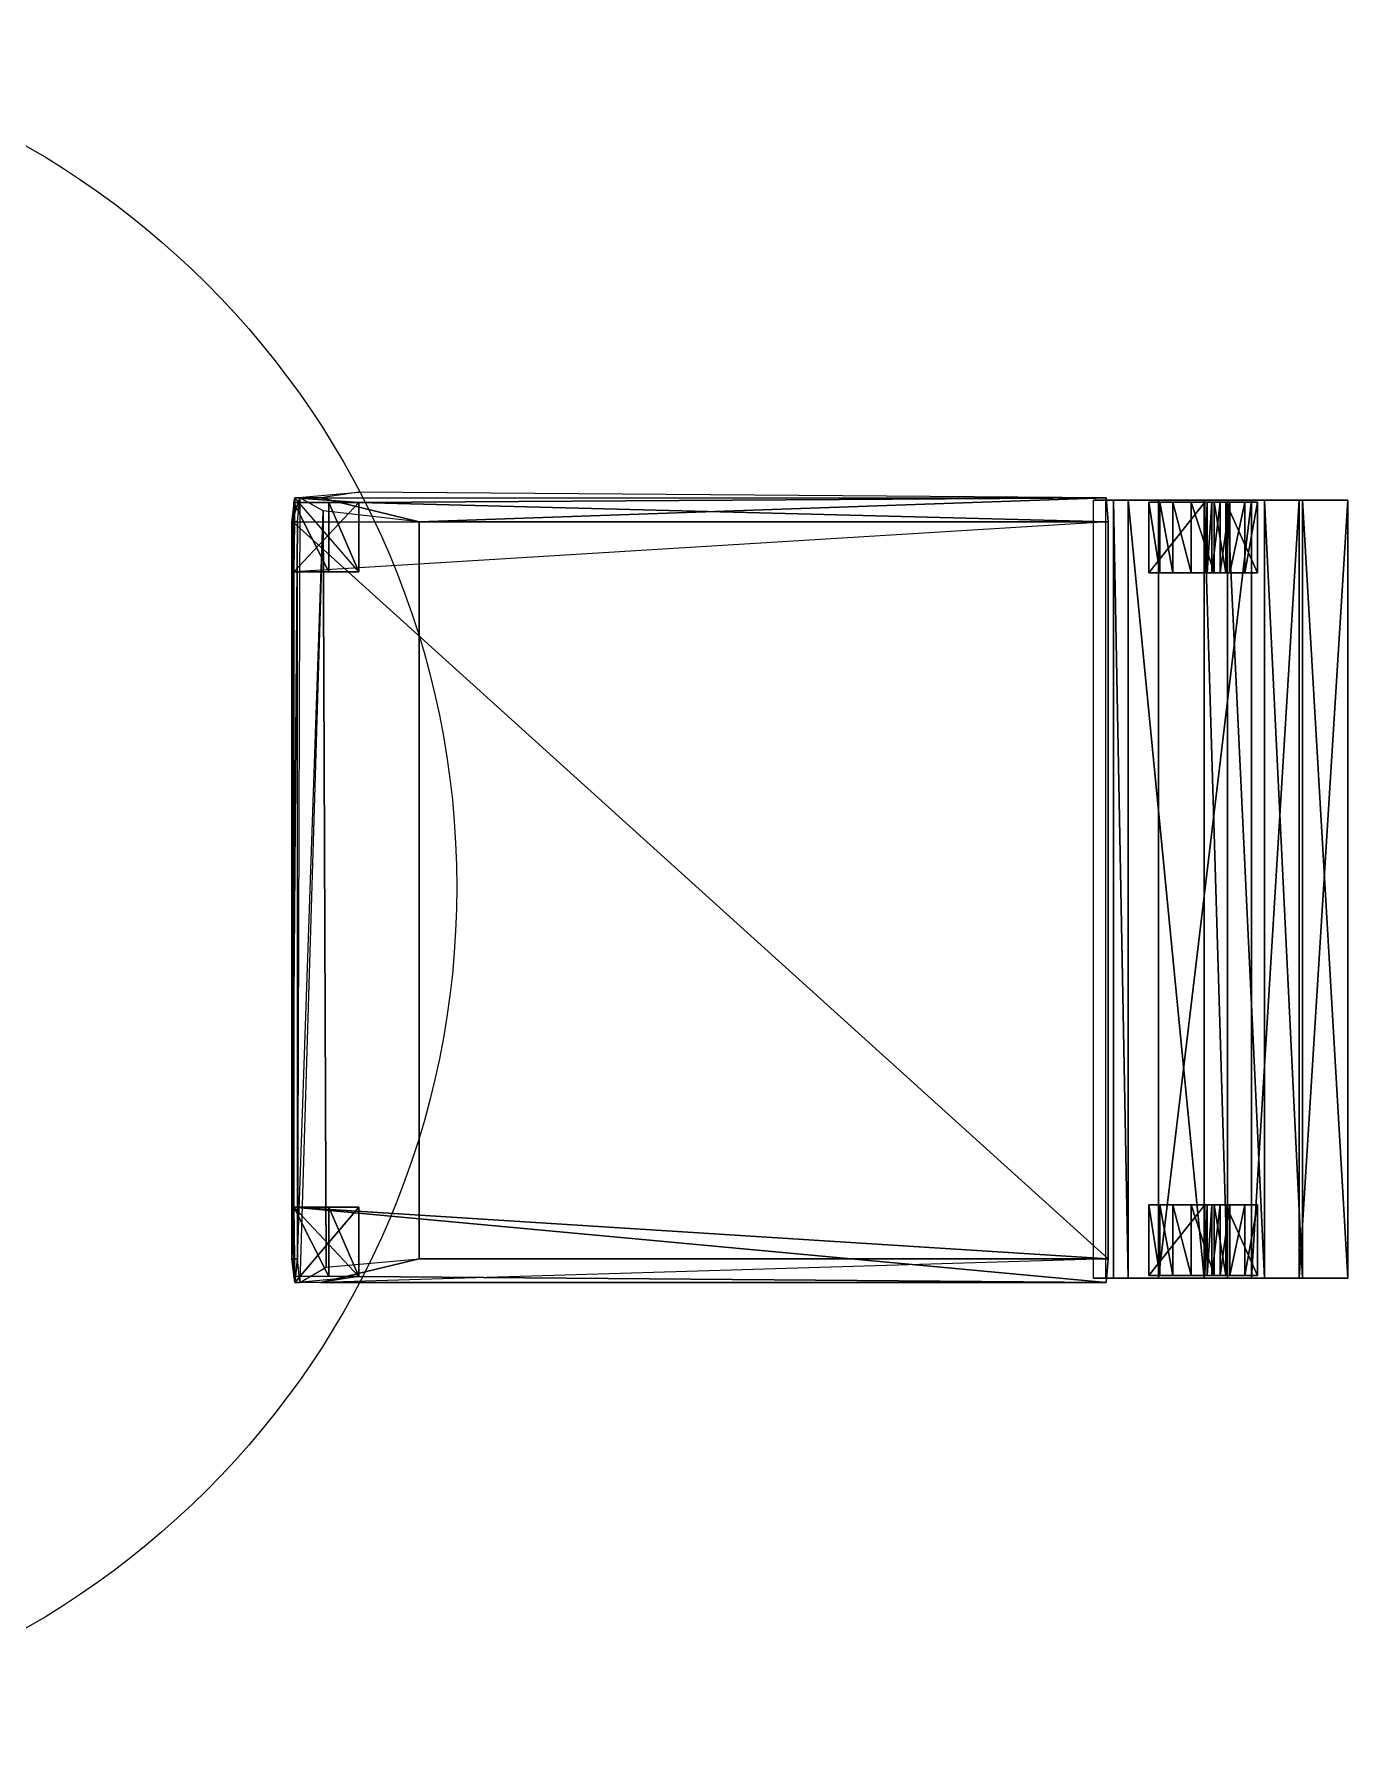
# Model space of a CAD drawing. Extents: x -0.05 to 1.99, y -0.84 to 1.21.
# Drawn here: x 1.222 to 1.992, y -0.315 to 0.685 of the extents above; entities that cross this region are included whole.
import ezdxf

# ---------------------------------------------------------------- set-up
doc = ezdxf.new("R2010")
doc.units = 0
doc.header["$LTSCALE"] = 10
doc.header["$MEASUREMENT"] = 0
for name, color, linetype in [('STUHL_HOLZ', 5, 'CONTINUOUS'), ('STUHL_STOFF', 7, 'CONTINUOUS'), ('TISCH', 9, 'CONTINUOUS')]:
    doc.layers.add(name, color=color, linetype=linetype)

msp = doc.modelspace()

# ---------------------------------------------------------------- linework, layer by layer
at = {"layer": 'STUHL_HOLZ', "color": 7}
for points in [[(1.3944, 0.4109, 0), (1.374, 0.4109, 0), (1.3745, 0.4135, 0.3626), (1.4121, 0.4109, 0.3626), (1.3944, 0.4109, 0.0009)], [(1.3944, 0.3702, 0.0009), (1.4121, 0.3702, 0.3626), (1.374, 0.3702, 0.3626), (1.374, 0.3702, 0), (1.3944, 0.3702, 0)], [(1.9079, -0.001, 0.3637), (1.9092, -0.001, 0.3304), (1.912, -0.001, 0.2553), (1.9169, -0.001, 0.1859), (1.9226, -0.001, 0.1166), (1.9313, -0.001, 0.0492), (1.9388, -0.001, 0.0004), (1.9203, -0.001, 0.0003), (1.9133, -0.001, 0.0306), (1.8998, -0.001, 0.101), (1.8892, -0.001, 0.1761), (1.8815, -0.001, 0.2609), (1.875, -0.001, 0.3636)]]:
    msp.add_polyline3d(points, close=True, dxfattribs=at)
for points in [[(1.3745, 0.4135, 0.3626), (1.4121, 0.4109, 0.3626), (1.3944, 0.4109), (1.374, 0.4109)], [(1.374, 0.3702), (1.3944, 0.3702), (1.4121, 0.3702, 0.3626), (1.3745, 0.4135, 0.3626)], [(1.374, 0.3702), (1.374, 0.3702, 0.3626), (1.3745, 0.4135, 0.3626)], [(1.374, 0.3702), (1.3745, 0.4135, 0.3626), (1.374, 0.4109)], [(1.3944, 0.3702), (1.374, 0.4109), (1.3944, 0.4109)], [(1.3944, 0.3702), (1.374, 0.3702), (1.374, 0.4109)], [(1.8513, 0.3995, 0.3619), (1.374, 0.3702, 0.3626), (1.4121, 0.4109, 0.3626)], [(1.374, 0.3702, 0.3626), (1.4121, 0.3702, 0.3626), (1.4121, 0.4109, 0.3626)], [(1.4121, 0.3702, 0.3626), (1.3944, 0.4109, 0.0009), (1.4121, 0.4109, 0.3626)], [(1.4121, 0.3702, 0.3626), (1.3944, 0.3702, 0.0009), (1.3944, 0.4109, 0.0009)], [(1.3944, 0.3702, 0.0009), (1.3944, 0.4109), (1.3944, 0.4109, 0.0009)], [(1.3944, 0.3702, 0.0009), (1.3944, 0.3702), (1.3944, 0.4109)], [(1.8513, 0.3995, 0.3619), (1.4121, 0.4109, 0.3626), (1.8501, 0.4135, 0.3632)], [(1.9076, -0.0439, 0.3608), (1.8629, 0.4121, 0.362), (1.9076, 0.4121, 0.3608)], [(1.9076, -0.0439, 0.3608), (1.8629, -0.0439, 0.362), (1.8629, 0.4121, 0.362)], [(1.8815, 0.3696, 0.2609), (1.875, 0.411, 0.3636), (1.8815, 0.411, 0.2609)], [(1.8815, 0.3696, 0.2609), (1.875, 0.3696, 0.3636), (1.875, 0.411, 0.3636)], [(1.9079, 0.411, 0.3637), (1.875, 0.411, 0.3636), (1.8815, 0.411, 0.2609), (1.912, 0.411, 0.2553)], [(1.875, 0.3696, 0.3636), (1.9079, 0.411, 0.3637), (1.875, 0.411, 0.3636)], [(1.875, 0.3696, 0.3636), (1.9079, 0.3696, 0.3637), (1.9079, 0.411, 0.3637)], [(1.8892, 0.3696, 0.1761), (1.8815, 0.411, 0.2609), (1.8892, 0.411, 0.1761)], [(1.8892, 0.3696, 0.1761), (1.8815, 0.3696, 0.2609), (1.8815, 0.411, 0.2609)], [(1.8815, 0.411, 0.2609), (1.912, 0.411, 0.2553), (1.9169, 0.411, 0.1859), (1.8892, 0.411, 0.1761)], [(1.9169, 0.411, 0.1859), (1.8892, 0.411, 0.1761), (1.8998, 0.411, 0.101), (1.9226, 0.411, 0.1166)], [(1.8998, 0.3696, 0.101), (1.8892, 0.411, 0.1761), (1.8998, 0.411, 0.101)], [(1.8998, 0.3696, 0.101), (1.8892, 0.3696, 0.1761), (1.8892, 0.411, 0.1761)], [(1.8998, 0.411, 0.101), (1.9226, 0.411, 0.1166), (1.9313, 0.411, 0.0492), (1.9133, 0.411, 0.0306)], [(1.9133, 0.3696, 0.0306), (1.8998, 0.411, 0.101), (1.9133, 0.411, 0.0306)], [(1.9133, 0.3696, 0.0306), (1.8998, 0.3696, 0.101), (1.8998, 0.411, 0.101)], [(1.9079, 0.3696, 0.3637), (1.9092, 0.411, 0.3304), (1.9079, 0.411, 0.3637)], [(1.9079, 0.3696, 0.3637), (1.9092, 0.3696, 0.3304), (1.9092, 0.411, 0.3304)], [(1.9092, 0.3696, 0.3304), (1.912, 0.411, 0.2553), (1.9092, 0.411, 0.3304)], [(1.9092, 0.3696, 0.3304), (1.912, 0.3696, 0.2553), (1.912, 0.411, 0.2553)], [(1.912, 0.3696, 0.2553), (1.9169, 0.411, 0.1859), (1.912, 0.411, 0.2553)], [(1.912, 0.3696, 0.2553), (1.9169, 0.3696, 0.1859), (1.9169, 0.411, 0.1859)], [(1.9203, 0.3696, 0.0003), (1.9133, 0.411, 0.0306), (1.9203, 0.411, 0.0003)], [(1.9203, 0.3696, 0.0003), (1.9133, 0.3696, 0.0306), (1.9133, 0.411, 0.0306)], [(1.9313, 0.411, 0.0492), (1.9133, 0.411, 0.0306), (1.9203, 0.411, 0.0003), (1.9388, 0.411, 0.0004)], [(1.9169, 0.3696, 0.1859), (1.9226, 0.411, 0.1166), (1.9169, 0.411, 0.1859)], [(1.9169, 0.3696, 0.1859), (1.9226, 0.3696, 0.1166), (1.9226, 0.411, 0.1166)], [(1.9388, 0.3696, 0.0004), (1.9203, 0.411, 0.0003), (1.9388, 0.411, 0.0004)], [(1.9388, 0.3696, 0.0004), (1.9203, 0.3696, 0.0003), (1.9203, 0.411, 0.0003)], [(1.9226, 0.3696, 0.1166), (1.9313, 0.411, 0.0492), (1.9226, 0.411, 0.1166)], [(1.9226, 0.3696, 0.1166), (1.9313, 0.3696, 0.0492), (1.9313, 0.411, 0.0492)], [(1.9313, 0.3696, 0.0492), (1.9388, 0.411, 0.0004), (1.9313, 0.411, 0.0492)], [(1.9313, 0.3696, 0.0492), (1.9388, 0.3696, 0.0004), (1.9388, 0.411, 0.0004)], [(1.8513, -0.0325, 0.3619), (1.3733, 0.3995, 0.3619), (1.8513, 0.3995, 0.3619)], [(1.8513, -0.0325, 0.3619), (1.374, -0.0023, 0.3626), (1.3733, 0.3995, 0.3619)], [(1.8815, 0.3696, 0.2609), (1.912, 0.3696, 0.2553), (1.9079, 0.3696, 0.3637), (1.875, 0.3696, 0.3636)], [(1.9169, 0.3696, 0.1859), (1.8892, 0.3696, 0.1761), (1.8815, 0.3696, 0.2609), (1.912, 0.3696, 0.2553)], [(1.8998, 0.3696, 0.101), (1.9226, 0.3696, 0.1166), (1.9169, 0.3696, 0.1859), (1.8892, 0.3696, 0.1761)], [(1.9313, 0.3696, 0.0492), (1.9133, 0.3696, 0.0306), (1.8998, 0.3696, 0.101), (1.9226, 0.3696, 0.1166)], [(1.9203, 0.3696, 0.0003), (1.9388, 0.3696, 0.0004), (1.9313, 0.3696, 0.0492), (1.9133, 0.3696, 0.0306)], [(1.374, -0.043), (1.374, -0.0023, 0.3626), (1.374, -0.0023)], [(1.374, -0.0023, 0.3626), (1.4121, -0.0023, 0.3626), (1.3944, -0.0023, 0.0009), (1.374, -0.0023)], [(1.374, -0.043), (1.3745, -0.0464, 0.3626), (1.374, -0.0023, 0.3626)], [(1.3944, -0.043), (1.374, -0.0023), (1.3944, -0.0023)], [(1.3944, -0.043), (1.374, -0.043), (1.374, -0.0023)], [(1.8501, -0.0464, 0.3632), (1.374, -0.0023, 0.3626), (1.8513, -0.0325, 0.3619)], [(1.8501, -0.0464, 0.3632), (1.4121, -0.043, 0.3626), (1.374, -0.0023, 0.3626)], [(1.4121, -0.043, 0.3626), (1.3944, -0.0023, 0.0009), (1.4121, -0.0023, 0.3626)], [(1.4121, -0.043, 0.3626), (1.3944, -0.043, 0.0009), (1.3944, -0.0023, 0.0009)], [(1.3944, -0.043, 0.0009), (1.3944, -0.0023), (1.3944, -0.0023, 0.0009)], [(1.3944, -0.043, 0.0009), (1.3944, -0.043), (1.3944, -0.0023)], [(1.8815, -0.0423, 0.2609), (1.875, -0.001, 0.3636), (1.8815, -0.001, 0.2609)], [(1.8815, -0.0423, 0.2609), (1.875, -0.0423, 0.3636), (1.875, -0.001, 0.3636)], [(1.875, -0.0423, 0.3636), (1.9079, -0.001, 0.3637), (1.875, -0.001, 0.3636)], [(1.875, -0.0423, 0.3636), (1.9079, -0.0423, 0.3637), (1.9079, -0.001, 0.3637)], [(1.8892, -0.0423, 0.1761), (1.8815, -0.001, 0.2609), (1.8892, -0.001, 0.1761)], [(1.8892, -0.0423, 0.1761), (1.8815, -0.0423, 0.2609), (1.8815, -0.001, 0.2609)], [(1.9169, -0.001, 0.1859), (1.8892, -0.001, 0.1761), (1.8815, -0.001, 0.2609), (1.912, -0.001, 0.2553)], [(1.8815, -0.001, 0.2609), (1.912, -0.001, 0.2553), (1.9079, -0.001, 0.3637), (1.912, -0.001, 0.2553)], [(1.8998, -0.001, 0.101), (1.9226, -0.001, 0.1166), (1.9169, -0.001, 0.1859), (1.8892, -0.001, 0.1761)], [(1.8998, -0.0423, 0.101), (1.8892, -0.001, 0.1761), (1.8998, -0.001, 0.101)], [(1.8998, -0.0423, 0.101), (1.8892, -0.0423, 0.1761), (1.8892, -0.001, 0.1761)], [(1.9313, -0.001, 0.0492), (1.9133, -0.001, 0.0306), (1.8998, -0.001, 0.101), (1.9226, -0.001, 0.1166)], [(1.9133, -0.0423, 0.0306), (1.8998, -0.001, 0.101), (1.9133, -0.001, 0.0306)], [(1.9133, -0.0423, 0.0306), (1.8998, -0.0423, 0.101), (1.8998, -0.001, 0.101)], [(1.9079, -0.0423, 0.3637), (1.9092, -0.001, 0.3304), (1.9079, -0.001, 0.3637)], [(1.9079, -0.0423, 0.3637), (1.9092, -0.0423, 0.3304), (1.9092, -0.001, 0.3304)], [(1.9092, -0.0423, 0.3304), (1.912, -0.001, 0.2553), (1.9092, -0.001, 0.3304)], [(1.9092, -0.0423, 0.3304), (1.912, -0.0423, 0.2553), (1.912, -0.001, 0.2553)], [(1.912, -0.0423, 0.2553), (1.9169, -0.001, 0.1859), (1.912, -0.001, 0.2553)], [(1.912, -0.0423, 0.2553), (1.9169, -0.0423, 0.1859), (1.9169, -0.001, 0.1859)], [(1.9203, -0.0423, 0.0003), (1.9133, -0.001, 0.0306), (1.9203, -0.001, 0.0003)], [(1.9203, -0.0423, 0.0003), (1.9133, -0.0423, 0.0306), (1.9133, -0.001, 0.0306)], [(1.9203, -0.001, 0.0003), (1.9388, -0.001, 0.0004), (1.9313, -0.001, 0.0492), (1.9133, -0.001, 0.0306)], [(1.9169, -0.0423, 0.1859), (1.9226, -0.001, 0.1166), (1.9169, -0.001, 0.1859)], [(1.9169, -0.0423, 0.1859), (1.9226, -0.0423, 0.1166), (1.9226, -0.001, 0.1166)], [(1.9388, -0.0423, 0.0004), (1.9203, -0.001, 0.0003), (1.9388, -0.001, 0.0004)], [(1.9388, -0.0423, 0.0004), (1.9203, -0.0423, 0.0003), (1.9203, -0.001, 0.0003)], [(1.9226, -0.0423, 0.1166), (1.9313, -0.001, 0.0492), (1.9226, -0.001, 0.1166)], [(1.9226, -0.0423, 0.1166), (1.9313, -0.0423, 0.0492), (1.9313, -0.001, 0.0492)], [(1.9313, -0.0423, 0.0492), (1.9388, -0.001, 0.0004), (1.9313, -0.001, 0.0492)], [(1.9313, -0.0423, 0.0492), (1.9388, -0.0423, 0.0004), (1.9388, -0.001, 0.0004)], [(1.3745, -0.0464, 0.3626), (1.4121, -0.043, 0.3626), (1.3944, -0.043, 0.0009), (1.374, -0.043)], [(1.8815, -0.0423, 0.2609), (1.912, -0.0423, 0.2553), (1.9079, -0.0423, 0.3637), (1.875, -0.0423, 0.3636)], [(1.9169, -0.0423, 0.1859), (1.8892, -0.0423, 0.1761), (1.8815, -0.0423, 0.2609), (1.912, -0.0423, 0.2553)], [(1.8998, -0.0423, 0.101), (1.9226, -0.0423, 0.1166), (1.9169, -0.0423, 0.1859), (1.8892, -0.0423, 0.1761)], [(1.9313, -0.0423, 0.0492), (1.9133, -0.0423, 0.0306), (1.8998, -0.0423, 0.101), (1.9226, -0.0423, 0.1166)], [(1.9203, -0.0423, 0.0003), (1.9388, -0.0423, 0.0004), (1.9313, -0.0423, 0.0492), (1.9133, -0.0423, 0.0306)]]:
    msp.add_3dface(points, dxfattribs=at)
at = {"layer": 'STUHL_STOFF', "color": 7}
for p, q in [((1.8544, 0.4121, 0.5143), (1.8426, 0.4121, 0.5829)), ((1.8629, 0.4121, 0.362), (1.8544, 0.4121, 0.5143)), ((1.9076, 0.4121, 0.3608), (1.8629, 0.4121, 0.362)), ((1.9076, 0.4121, 0.528), (1.9076, 0.4121, 0.3608)), ((1.4473, 0.3995, 0.5), (1.4473, -0.0325, 0.5)), ((1.8808, -0.0439, 0.783), (1.8497, -0.0439, 0.6867)), ((1.8544, -0.0439, 0.5143), (1.8629, -0.0439, 0.362)), ((1.8629, -0.0439, 0.362), (1.9076, -0.0439, 0.3608)), ((1.9076, -0.0439, 0.3608), (1.9076, -0.0439, 0.528)), ((1.9076, -0.0439, 0.528), (1.9211, -0.0439, 0.6837)), ((1.9211, -0.0439, 0.6837), (1.9429, -0.0439, 0.8028))]:
    msp.add_line(p, q, dxfattribs=at)
at = {"layer": 'STUHL_STOFF'}
for p, q in [((1.8497, 0.4121, 0.6867), (1.8808, 0.4121, 0.783)), ((1.8808, 0.4121, 0.783), (1.9353, 0.4121, 0.8898)), ((1.9211, 0.4121, 0.6837), (1.9076, 0.4121, 0.528)), ((1.9429, 0.4121, 0.8028), (1.9211, 0.4121, 0.6837)), ((1.9353, 0.4121, 0.8898), (1.9631, 0.4121, 0.9413)), ((1.9651, 0.4121, 0.8817), (1.9429, 0.4121, 0.8028)), ((1.9631, 0.4121, 0.9413), (1.9918, 0.4121, 0.9413)), ((1.9918, 0.4121, 0.9413), (1.9651, 0.4121, 0.8817)), ((1.9353, -0.0439, 0.8898), (1.8808, -0.0439, 0.783)), ((1.9631, -0.0439, 0.9413), (1.9353, -0.0439, 0.8898)), ((1.9429, -0.0439, 0.8028), (1.9651, -0.0439, 0.8817)), ((1.9918, -0.0439, 0.9413), (1.9631, -0.0439, 0.9413)), ((1.9651, -0.0439, 0.8817), (1.9918, -0.0439, 0.9413))]:
    msp.add_line(p, q, dxfattribs=at)
at = {"layer": 'STUHL_STOFF', "color": 7}
for points in [[(1.4121, 0.4109, 0.3626), (1.3745, 0.4135, 0.3626), (1.3774, 0.4135, 0.465), (1.3897, 0.4135, 0.47), (1.8501, 0.4135, 0.4707), (1.8501, 0.4135, 0.3632)], [(1.8501, -0.0464, 0.3632), (1.8501, -0.0464, 0.4707), (1.3897, -0.0464, 0.47), (1.3774, -0.0464, 0.465), (1.3745, -0.0464, 0.3626), (1.4121, -0.043, 0.3626)]]:
    msp.add_polyline3d(points, close=True, dxfattribs=at)
for points in [[(1.3728, 0.3995, 0.45), (1.3774, 0.4135, 0.465), (1.3745, 0.4135, 0.3626)], [(1.374, 0.3702, 0.3626), (1.3728, 0.3995, 0.45), (1.3745, 0.4135, 0.3626)], [(1.3728, 0.3995, 0.45), (1.376, 0.3995, 0.4661), (1.3774, 0.4135, 0.465)], [(1.374, 0.3702, 0.3626), (1.4121, 0.4109, 0.3626), (1.3745, 0.4135, 0.3626)], [(1.374, 0.3702, 0.3626), (1.3745, 0.4135, 0.3626), (1.374, 0.3702, 0.3626)], [(1.3774, 0.4135, 0.465), (1.3745, 0.4135, 0.3626), (1.4121, 0.4169, 0.3626), (1.3897, 0.4135, 0.47)], [(1.376, -0.0325, 0.4661), (1.3911, 0.406, 0.4917), (1.3774, 0.4135, 0.465)], [(1.3911, 0.406, 0.4917), (1.3774, 0.4135, 0.465), (1.3897, 0.4135, 0.47), (1.4473, 0.3995, 0.5)], [(1.4121, 0.4169, 0.3626), (1.3897, 0.4135, 0.47), (1.8501, 0.4135, 0.4707), (1.8501, 0.4135, 0.3632)], [(1.4473, 0.3995, 0.5), (1.3897, 0.4135, 0.47), (1.8501, 0.4135, 0.4707)], [(1.8501, 0.4135, 0.4707), (1.8513, 0.3995, 0.472), (1.4473, 0.3995, 0.5)], [(1.8426, -0.0439, 0.5829), (1.8426, 0.4121, 0.5829), (1.8497, 0.4121, 0.6867), (1.8497, -0.0439, 0.6867)], [(1.8544, 0.4121, 0.5143), (1.8544, -0.0439, 0.5143), (1.8426, -0.0439, 0.5829), (1.8426, 0.4121, 0.5829)], [(1.8497, 0.4121, 0.6867), (1.8497, -0.0439, 0.6867), (1.8808, -0.0439, 0.783), (1.8808, 0.4121, 0.783)], [(1.8513, 0.3995, 0.472), (1.8501, 0.4135, 0.3632), (1.8501, 0.4135, 0.4707)], [(1.8513, 0.3995, 0.472), (1.8513, 0.3995, 0.3619), (1.8501, 0.4135, 0.3632)], [(1.8629, -0.0439, 0.362), (1.8544, 0.4121, 0.5143), (1.8629, 0.4121, 0.362)], [(1.8629, -0.0439, 0.362), (1.8544, -0.0439, 0.5143), (1.8544, 0.4121, 0.5143)], [(1.9076, -0.0439, 0.528), (1.9076, -0.0439, 0.3608), (1.9076, 0.4121, 0.3608)], [(1.9076, -0.0439, 0.528), (1.9076, 0.4121, 0.3608), (1.9076, 0.4121, 0.528)], [(1.9211, -0.0439, 0.6837), (1.9076, 0.4121, 0.528), (1.9211, 0.4121, 0.6837)], [(1.9211, -0.0439, 0.6837), (1.9076, -0.0439, 0.528), (1.9076, 0.4121, 0.528)], [(1.9429, -0.0439, 0.8028), (1.9211, -0.0439, 0.6837), (1.9211, 0.4121, 0.6837)], [(1.3774, -0.0464, 0.465), (1.3928, -0.0375, 0.4917), (1.3911, 0.406, 0.4917)], [(1.3911, 0.406, 0.4917), (1.3928, -0.0375, 0.4917), (1.4473, -0.0325, 0.5), (1.4473, 0.3995, 0.5)], [(1.374, -0.0023, 0.3626), (1.3728, 0.3995, 0.45), (1.374, 0.3702, 0.3626)], [(1.374, -0.0023, 0.3626), (1.3728, -0.0325, 0.45), (1.3728, 0.3995, 0.45)], [(1.3728, -0.0325, 0.45), (1.376, 0.3995, 0.4661), (1.3728, 0.3995, 0.45)], [(1.3728, -0.0325, 0.45), (1.376, -0.0325, 0.4661), (1.376, 0.3995, 0.4661)], [(1.4473, -0.0325, 0.5), (1.4473, 0.3995, 0.5), (1.8513, 0.3995, 0.472), (1.8513, -0.0325, 0.472)], [(1.8513, -0.0325, 0.472), (1.8513, 0.3995, 0.3619), (1.8513, 0.3995, 0.472)], [(1.8513, -0.0325, 0.472), (1.8513, -0.0325, 0.3619), (1.8513, 0.3995, 0.3619)], [(1.3745, -0.0464, 0.3626), (1.3728, -0.0325, 0.45), (1.374, -0.0023, 0.3626)], [(1.3745, -0.0464, 0.3626), (1.4121, -0.0023, 0.3626), (1.374, -0.0023, 0.3626)], [(1.3745, -0.0464, 0.3626), (1.4121, -0.043, 0.3626), (1.4121, -0.0023, 0.3626)], [(1.3745, -0.0464, 0.3626), (1.376, -0.0325, 0.4661), (1.3728, -0.0325, 0.45)], [(1.3745, -0.0464, 0.3626), (1.3774, -0.0464, 0.465), (1.376, -0.0325, 0.4661)], [(1.3774, -0.0464, 0.465), (1.3928, -0.0375, 0.4917), (1.4473, -0.0325, 0.5), (1.3897, -0.0464, 0.47)], [(1.3897, -0.0464, 0.47), (1.4473, -0.0325, 0.5), (1.8513, -0.0325, 0.472)], [(1.3897, -0.0464, 0.47), (1.8501, -0.0464, 0.4707), (1.8513, -0.0325, 0.472)], [(1.8501, -0.0464, 0.4707), (1.8501, -0.0464, 0.3632), (1.8513, -0.0325, 0.3619)], [(1.8501, -0.0464, 0.4707), (1.8513, -0.0325, 0.3619), (1.8513, -0.0325, 0.472)], [(1.3774, -0.0464, 0.465), (1.3745, -0.0464, 0.3626), (1.4121, -0.043, 0.3626), (1.3897, -0.0464, 0.47)], [(1.4121, -0.043, 0.3626), (1.3897, -0.0464, 0.47), (1.8501, -0.0464, 0.4707), (1.8501, -0.0464, 0.3632)], [(1.8497, -0.0439, 0.6867), (1.9211, -0.0439, 0.6837), (1.8426, -0.0439, 0.5829)]]:
    msp.add_3dface(points, dxfattribs=at)
for points, invisible_edges in [([(1.9211, 0.4121, 0.6837), (1.8426, 0.4121, 0.5829), (1.8544, 0.4121, 0.5143), (1.9076, 0.4121, 0.528)], 5), ([(1.8544, 0.4121, 0.5143), (1.9076, 0.4121, 0.528), (1.9076, 0.4121, 0.3608), (1.8629, 0.4121, 0.362)], 1), ([(1.9211, -0.0439, 0.6837), (1.8426, -0.0439, 0.5829), (1.8544, -0.0439, 0.5143), (1.9076, -0.0439, 0.528)], 5), ([(1.8808, -0.0439, 0.783), (1.9429, -0.0439, 0.8028), (1.9211, -0.0439, 0.6837), (1.8497, -0.0439, 0.6867)], 5), ([(1.8544, -0.0439, 0.5143), (1.9076, -0.0439, 0.528), (1.9076, -0.0439, 0.3608), (1.8629, -0.0439, 0.362)], 1)]:
    msp.add_3dface(points, dxfattribs=dict(at, invisible_edges=invisible_edges))
at = {"layer": 'STUHL_STOFF'}
for points in [[(1.9211, 0.4121, 0.6837), (1.8497, 0.4121, 0.6867), (1.8426, 0.4121, 0.5829)], [(1.8808, -0.0439, 0.783), (1.9353, -0.0439, 0.8898), (1.9353, 0.4121, 0.8898)], [(1.8808, -0.0439, 0.783), (1.9353, 0.4121, 0.8898), (1.8808, 0.4121, 0.783)], [(1.9429, -0.0439, 0.8028), (1.9211, 0.4121, 0.6837), (1.9429, 0.4121, 0.8028)], [(1.9353, -0.0439, 0.8898), (1.9631, -0.0439, 0.9413), (1.9631, 0.4121, 0.9413)], [(1.9353, -0.0439, 0.8898), (1.9631, 0.4121, 0.9413), (1.9353, 0.4121, 0.8898)], [(1.9651, -0.0439, 0.8817), (1.9429, -0.0439, 0.8028), (1.9429, 0.4121, 0.8028)], [(1.9651, -0.0439, 0.8817), (1.9429, 0.4121, 0.8028), (1.9651, 0.4121, 0.8817)], [(1.9631, -0.0439, 0.9413), (1.9918, -0.0439, 0.9413), (1.9918, 0.4121, 0.9413)], [(1.9631, -0.0439, 0.9413), (1.9918, 0.4121, 0.9413), (1.9631, 0.4121, 0.9413)], [(1.9918, -0.0439, 0.9413), (1.9651, -0.0439, 0.8817), (1.9651, 0.4121, 0.8817)], [(1.9918, -0.0439, 0.9413), (1.9651, 0.4121, 0.8817), (1.9918, 0.4121, 0.9413)]]:
    msp.add_3dface(points, dxfattribs=at)
for points, invisible_edges in [([(1.8808, 0.4121, 0.783), (1.9429, 0.4121, 0.8028), (1.9211, 0.4121, 0.6837), (1.8497, 0.4121, 0.6867)], 5), ([(1.9651, 0.4121, 0.8817), (1.9353, 0.4121, 0.8898), (1.8808, 0.4121, 0.783), (1.9429, 0.4121, 0.8028)], 5), ([(1.9631, 0.4121, 0.9413), (1.9918, 0.4121, 0.9413), (1.9651, 0.4121, 0.8817), (1.9353, 0.4121, 0.8898)], 4), ([(1.9651, -0.0439, 0.8817), (1.9353, -0.0439, 0.8898), (1.8808, -0.0439, 0.783), (1.9429, -0.0439, 0.8028)], 5), ([(1.9631, -0.0439, 0.9413), (1.9918, -0.0439, 0.9413), (1.9651, -0.0439, 0.8817), (1.9353, -0.0439, 0.8898)], 4)]:
    msp.add_3dface(points, dxfattribs=dict(at, invisible_edges=invisible_edges))
at = {"layer": 'TISCH', "color": 7}
for centre in [(0.9694, 0.1854, 0.65), (0.9694, 0.1854, 0.65), (0.9694, 0.1854, 0.69)]:
    msp.add_circle(centre, 0.5, dxfattribs=at)

doc.saveas('drawing.dxf')
